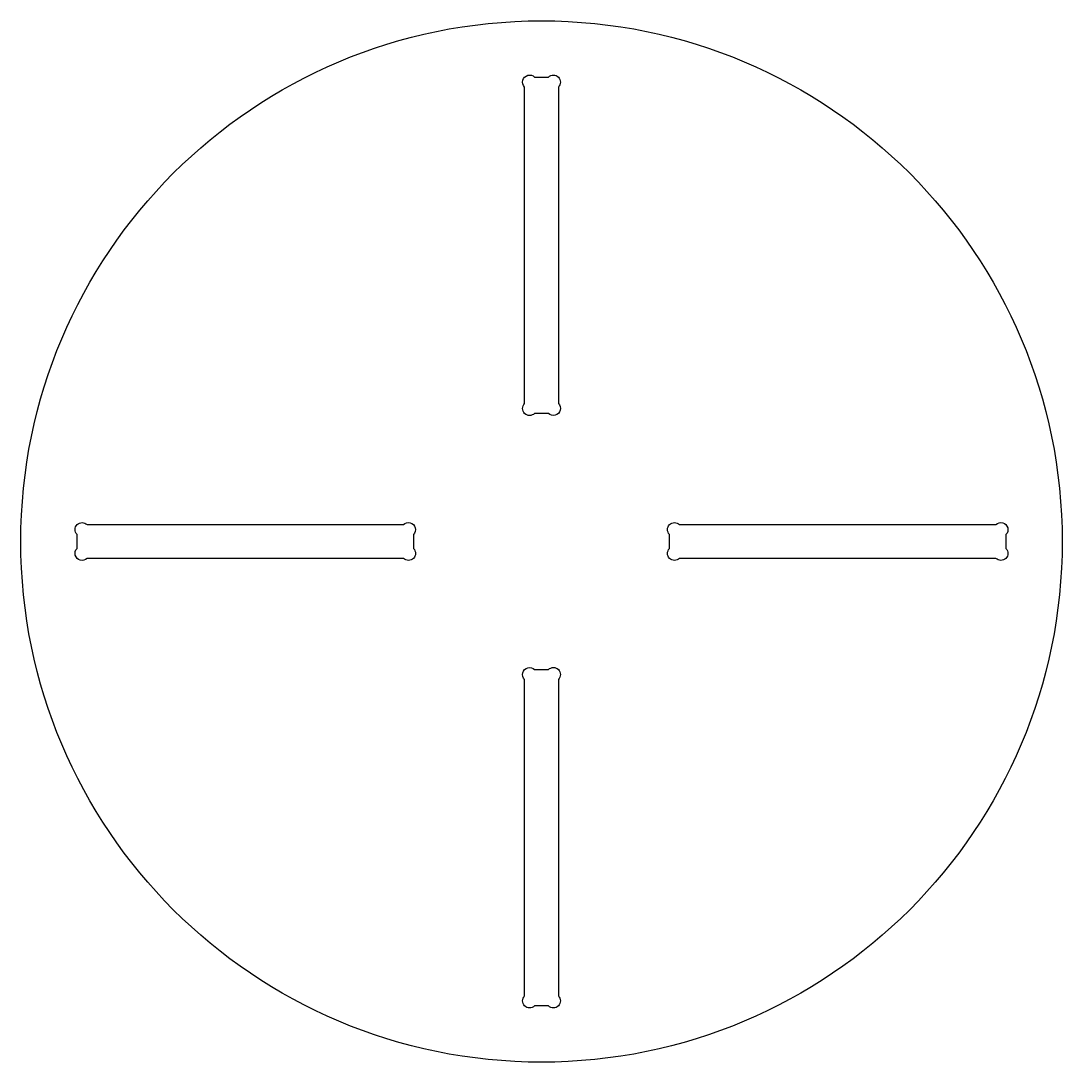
# Model space of a CAD drawing. Header units: millimetres. Extents: x -185 to 185, y -185 to 185.
import ezdxf

# ---------------------------------------------------------------- set-up
doc = ezdxf.new("R2010")
doc.units = ezdxf.units.MM
doc.layers.get('0').update_dxf_attribs({"linetype": 'CONTINUOUS'})

msp = doc.modelspace()

# ---------------------------------------------------------------- linework, layer by layer
for points in [[(-6, 49.04), (-6, 161.46, -1), (-2.46, 165), (2.46, 165, -1), (6, 161.46), (6, 49.04, -1), (2.46, 45.5), (-2.46, 45.5, -1)], [(-49.04, -6), (-161.46, -6, -1), (-165, -2.46), (-165, 2.46, -1), (-161.46, 6), (-49.04, 6, -1), (-45.5, 2.46), (-45.5, -2.46, -1)], [(49.04, 6), (161.46, 6, -1), (165, 2.46), (165, -2.46, -1), (161.46, -6), (49.04, -6, -1), (45.5, -2.46), (45.5, 2.46, -1)], [(6, -49.04), (6, -161.46, -1), (2.46, -165), (-2.46, -165, -1), (-6, -161.46), (-6, -49.04, -1), (-2.46, -45.5), (2.46, -45.5, -1)]]:
    msp.add_lwpolyline(points, format="xyb", close=True)
msp.add_circle((0, 0), 185)

doc.saveas('drawing.dxf')
